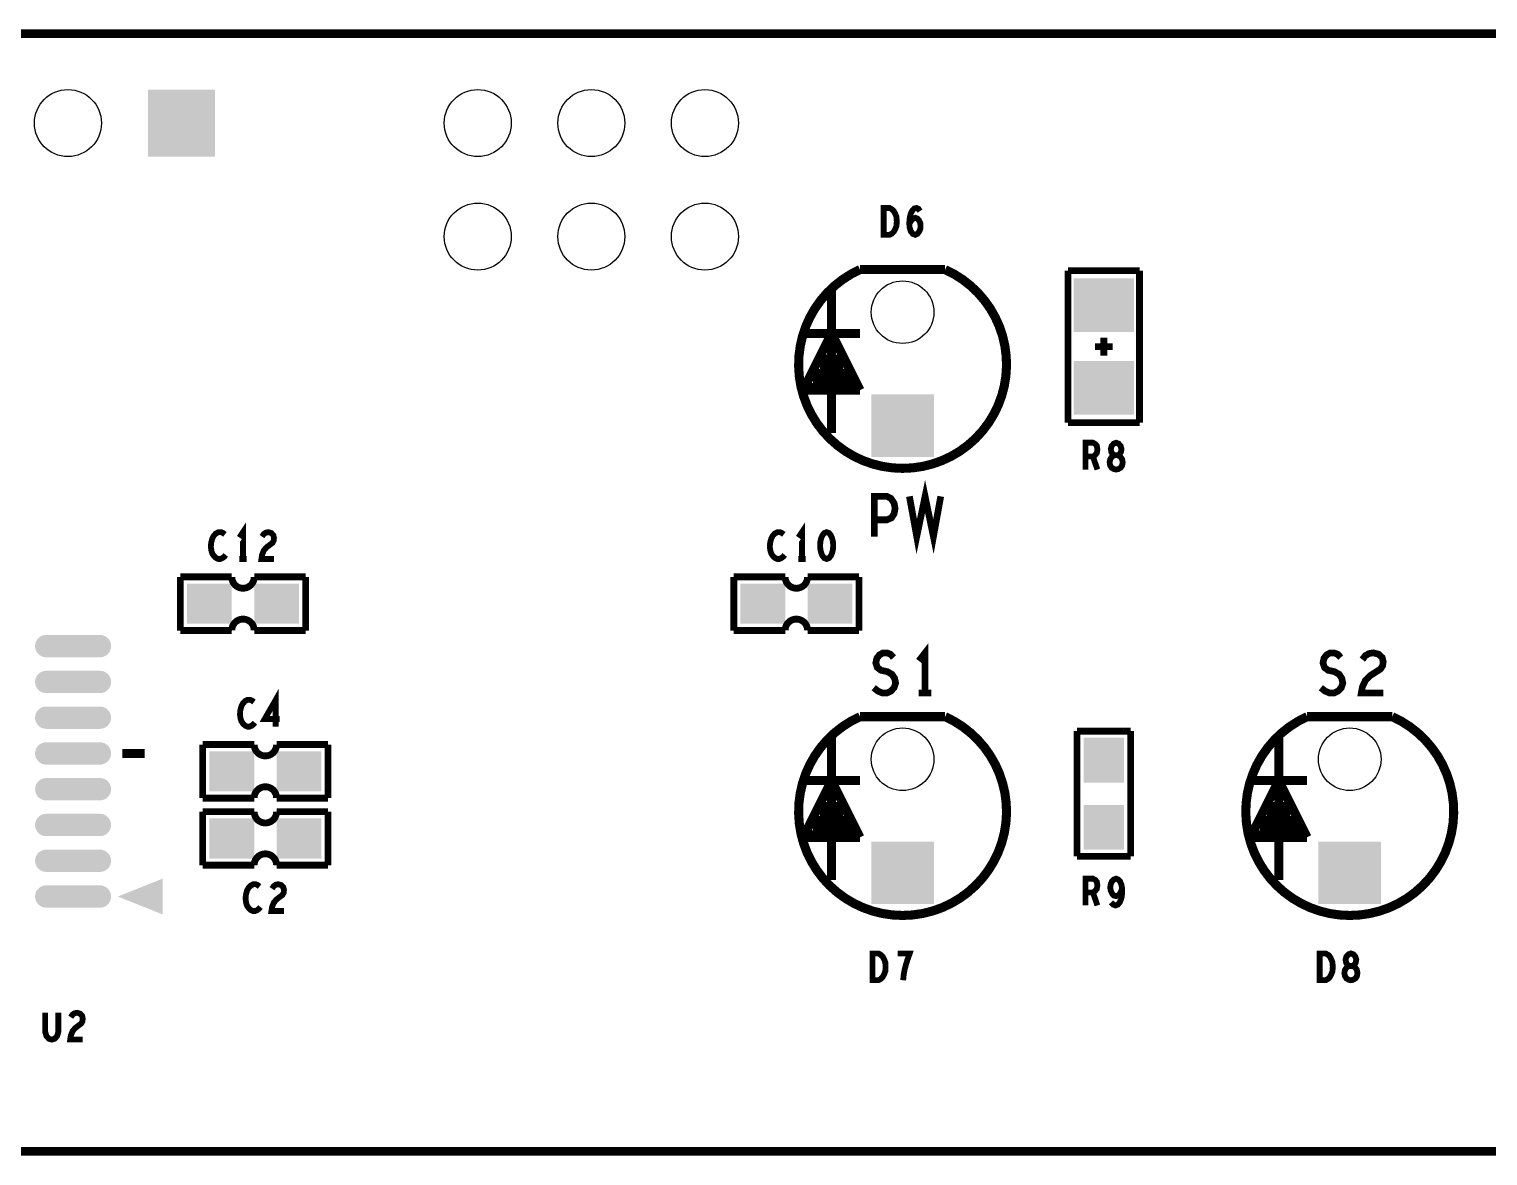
# Model space of a CAD drawing. Extents: x 0 to 150, y 0 to 25.
# Drawn here: x 45.47 to 78.09, y -0.1 to 25.1 of the extents above; entities that cross this region are included whole.
import ezdxf

# ---------------------------------------------------------------- set-up
doc = ezdxf.new("R2010")
doc.units = 0
doc.layers.get('0').update_dxf_attribs({"linetype": 'CONTINUOUS'})
doc.layers.add('MASK_TOP_ART', color=10, linetype='CONTINUOUS')
doc.layers.add('SILK_TOP_ART', color=11, linetype='CONTINUOUS')

# ---------------------------------------------------------------- blocks, each defined once
blk = doc.blocks.new('SQUARE_29')
blk.add_solid([(0.7, 0.7), (0.7, -0.7), (-0.7, 0.7), (-0.7, -0.7)])
blk = doc.blocks.new('RECTANGLE_348')
blk.add_solid([(0.675, 0.6), (0.675, -0.6), (-0.675, 0.6), (-0.675, -0.6)])
blk = doc.blocks.new('RECTANGLE_342')
blk.add_solid([(0.45, 0.5), (0.45, -0.5), (-0.45, 0.5), (-0.45, -0.5)])
blk = doc.blocks.new('CUSTOM_350')
for points in [[(-0.85, 0), (-0.846202, 0.043412), (0.85, 0), (0.846202, 0.043412)], [(-0.846202, -0.043412), (-0.85, 0), (0.846202, -0.043412), (0.85, 0)], [(-0.846202, 0.043412), (-0.834922, 0.085506), (0.846202, 0.043412), (0.834924, 0.085506)], [(-0.834922, 0.085506), (-0.816506, 0.125), (0.834924, 0.085506), (0.816506, 0.125)], [(-0.816506, 0.125), (-0.79151, 0.160698), (0.816506, 0.125), (0.791512, 0.160698)], [(-0.79151, 0.160698), (-0.760696, 0.191512), (0.791512, 0.160698), (0.760698, 0.191512)], [(-0.760696, 0.191512), (-0.725, 0.216506), (0.760698, 0.191512), (0.725, 0.216506)], [(-0.725, 0.216506), (-0.685504, 0.234924), (0.725, 0.216506), (0.685506, 0.234924)], [(-0.685504, 0.234924), (-0.643412, 0.246202), (0.685506, 0.234924), (0.643412, 0.246202)], [(-0.643412, 0.246202), (-0.6, 0.25), (0.643412, 0.246202), (0.6, 0.25)], [(-0.834922, -0.085504), (-0.846202, -0.043412), (0.834924, -0.085504), (0.846202, -0.043412)], [(-0.816506, -0.125), (-0.834922, -0.085504), (0.816506, -0.125), (0.834924, -0.085504)], [(-0.79151, -0.160696), (-0.816506, -0.125), (0.791512, -0.160696), (0.816506, -0.125)], [(-0.760696, -0.19151), (-0.79151, -0.160696), (0.760698, -0.19151), (0.791512, -0.160696)], [(-0.725, -0.216506), (-0.760696, -0.19151), (0.725, -0.216506), (0.760698, -0.19151)], [(-0.685504, -0.234922), (-0.725, -0.216506), (0.685506, -0.234922), (0.725, -0.216506)], [(-0.643412, -0.246202), (-0.685504, -0.234922), (0.643412, -0.246202), (0.685506, -0.234922)], [(-0.6, -0.25), (-0.643412, -0.246202), (0.6, -0.25), (0.643412, -0.246202)]]:
    blk.add_solid(points)
blk = doc.blocks.new('RECTANGLE_343')
blk.add_solid([(0.5, 0.45), (0.5, -0.45), (-0.5, 0.45), (-0.5, -0.45)])
blk = doc.blocks.new('ROUND_336')
blk.add_circle((0, 0), 0.75)
blk = doc.blocks.new('SQUARE_337')
blk.add_solid([(0.75, 0.75), (0.75, -0.75), (-0.75, 0.75), (-0.75, -0.75)])
blk = doc.blocks.new('ROUND_14')
blk.add_circle((0, 0), 0.7)
blk = doc.blocks.new('ROUND_341')
blk.add_circle((0, 0), 0.749)

msp = doc.modelspace()

# ---------------------------------------------------------------- linework, layer by layer
at = {"layer": 'MASK_TOP_ART', "const_width": 0.2}
msp.add_lwpolyline([(0, 2.75), (0, 1), (1, 0), (149, 0), (150, 1), (150, 24), (149, 25), (1, 25), (0, 24), (0, 2.75)], dxfattribs=at)
at = {"layer": 'SILK_TOP_ART'}
for points, const_width in [([(0, 2.75), (0, 1), (1, 0), (149, 0), (150, 1), (150, 24), (149, 25), (1, 25), (0, 24), (0, 2.75)], 0.2), ([(64.5771, 20.5), (64.5771, 21.1), (64.7105, 21.1), (64.7638, 21.07), (64.8038, 21.03), (64.8371, 20.97), (64.8638, 20.9), (64.8705, 20.8), (64.8638, 20.7), (64.8371, 20.63), (64.8038, 20.57), (64.7638, 20.53), (64.7105, 20.5), (64.5771, 20.5)], 0.13), ([(65.1495, 20.75), (65.1962, 20.82), (65.2362, 20.86), (65.2895, 20.88), (65.3362, 20.86), (65.3695, 20.82), (65.3962, 20.76), (65.4029, 20.69), (65.3962, 20.63), (65.3695, 20.57), (65.3295, 20.52), (65.2829, 20.5), (65.2295, 20.52), (65.1829, 20.58), (65.1562, 20.67), (65.1495, 20.77), (65.1629, 20.9), (65.1829, 20.97), (65.2162, 21.04), (65.2629, 21.09), (65.3095, 21.1), (65.3562, 21.08), (65.3895, 21.03)], 0.13), ([(64.0475, 19.7225), (65.9525, 19.7225)], 0.2032), ([(68.7, 19.7), (68.7, 16.3)], 0.1524), ([(70.3, 19.7), (68.7, 19.7)], 0.1524), ([(70.3, 16.3), (70.3, 19.7)], 0.1524), ([(63.4125, 19.2462), (63.4125, 18.2938)], 0.2032), ([(63.4125, 18.2938), (62.7775, 17.0238)], 0.2032), ([(62.7775, 18.2938), (64.0475, 18.2938)], 0.2032), ([(64.0475, 17.0238), (63.4125, 18.2938)], 0.2032), ([(63.4125, 18.2938), (63.4125, 16.0712)], 0.2032), ([(69.5, 17.8), (69.5, 18.2)], 0.1524), ([(69.3, 18), (69.7, 18)], 0.1524), ([(63.2538, 17.0238), (63.2538, 17.8175)], 0.2032), ([(63.5712, 17.0238), (63.5712, 17.8175)], 0.2032), ([(63.095, 17.0238), (63.095, 17.5)], 0.2032), ([(63.73, 17.0238), (63.73, 17.5)], 0.2032), ([(63.8888, 17.0238), (63.8888, 17.3412)], 0.2032), ([(62.7775, 17.0238), (64.0475, 17.0238)], 0.2032), ([(62.9362, 17.0238), (62.9362, 17.1825)], 0.2032), ([(68.7, 16.3), (70.3, 16.3)], 0.1524), ([(69.0905, 15.25), (69.0905, 15.85), (69.2571, 15.85), (69.3105, 15.82), (69.3438, 15.78), (69.3571, 15.7), (69.3438, 15.62), (69.3038, 15.57), (69.2571, 15.54), (69.0905, 15.54)], 0.13), ([(69.7762, 15.25), (69.8229, 15.26), (69.8762, 15.29), (69.9095, 15.34), (69.9229, 15.41), (69.9095, 15.48), (69.8695, 15.54), (69.8095, 15.57), (69.7429, 15.57), (69.7029, 15.59), (69.6695, 15.64), (69.6562, 15.71), (69.6762, 15.78), (69.7229, 15.83), (69.7762, 15.85), (69.8295, 15.83), (69.8762, 15.78), (69.8962, 15.71), (69.8829, 15.64), (69.8495, 15.59), (69.8095, 15.57), (69.7429, 15.57), (69.6829, 15.54), (69.6429, 15.48), (69.6295, 15.41), (69.6429, 15.34), (69.6762, 15.29), (69.7295, 15.26), (69.7762, 15.25)], 0.13), ([(69.2571, 15.54), (69.3571, 15.25)], 0.13), ([(65.1532, 14.65), (65.3165, 13.75), (65.5032, 14.65), (65.6899, 13.75), (65.8532, 14.65)], 0.15), ([(64.3667, 13.75), (64.3667, 14.65), (64.6467, 14.65), (64.74, 14.605), (64.81, 14.5), (64.8333, 14.38), (64.81, 14.26), (64.7517, 14.17), (64.6467, 14.125), (64.3667, 14.125)], 0.15), ([(50.25, 13.25), (50.25, 13.85), (50.17, 13.73)], 0.13), ([(62.75, 13.25), (62.75, 13.85), (62.67, 13.73)], 0.13), ([(49.8443, 13.8), (49.8043, 13.83), (49.7576, 13.85), (49.7043, 13.85), (49.6443, 13.82), (49.5976, 13.77), (49.5643, 13.71), (49.5376, 13.61), (49.5309, 13.52), (49.5443, 13.43), (49.5643, 13.37), (49.6043, 13.31), (49.6509, 13.27), (49.6976, 13.25), (49.7443, 13.25), (49.7909, 13.27), (49.8309, 13.3), (49.8643, 13.34)], 0.13), ([(50.6757, 13.75), (50.7157, 13.81), (50.7624, 13.84), (50.8157, 13.85), (50.8824, 13.83), (50.9291, 13.78), (50.9424, 13.72), (50.9357, 13.66), (50.9091, 13.61), (50.7757, 13.51), (50.7157, 13.44), (50.6757, 13.34), (50.6624, 13.25), (50.9424, 13.25)], 0.13), ([(62.3443, 13.8), (62.3043, 13.83), (62.2576, 13.85), (62.2043, 13.85), (62.1443, 13.82), (62.0976, 13.77), (62.0643, 13.71), (62.0376, 13.61), (62.0309, 13.52), (62.0443, 13.43), (62.0643, 13.37), (62.1043, 13.31), (62.1509, 13.27), (62.1976, 13.25), (62.2443, 13.25), (62.2909, 13.27), (62.3309, 13.3), (62.3643, 13.34)], 0.13), ([(63.3024, 13.85), (63.2491, 13.83), (63.2091, 13.78), (63.1824, 13.72), (63.1624, 13.64), (63.1557, 13.55), (63.1624, 13.46), (63.1824, 13.38), (63.2091, 13.32), (63.2491, 13.27), (63.3024, 13.25), (63.3557, 13.27), (63.3957, 13.32), (63.4224, 13.38), (63.4424, 13.46), (63.4491, 13.55), (63.4424, 13.64), (63.4224, 13.72), (63.3957, 13.78), (63.3557, 13.83), (63.3024, 13.85)], 0.13), ([(50.17, 13.25), (50.33, 13.25)], 0.13), ([(62.67, 13.25), (62.83, 13.25)], 0.13), ([(48.85, 12.85), (48.85, 11.65)], 0.1524), ([(50, 12.85), (48.85, 12.85)], 0.1524), ([(51.65, 12.85), (50.5, 12.85)], 0.1524), ([(51.65, 12.85), (51.65, 11.65)], 0.1524), ([(61.225, 11.65), (61.225, 12.85)], 0.1524), ([(61.225, 12.85), (62.375, 12.85)], 0.1524), ([(62.875, 12.85), (64.025, 12.85)], 0.1524), ([(64.025, 11.65), (64.025, 12.85)], 0.1524), ([(50, 11.65), (48.85, 11.65)], 0.1524), ([(51.65, 11.65), (50.5, 11.65)], 0.1524), ([(61.225, 11.65), (62.375, 11.65)], 0.1524), ([(62.875, 11.65), (64.025, 11.65)], 0.1524), ([(64.355, 10.37), (64.4483, 10.295), (64.5533, 10.25), (64.6467, 10.25), (64.74, 10.295), (64.81, 10.37), (64.845, 10.475), (64.8217, 10.58), (64.7633, 10.67), (64.6583, 10.73), (64.5183, 10.76), (64.4367, 10.82), (64.4017, 10.925), (64.425, 11.03), (64.4833, 11.105), (64.565, 11.15), (64.6467, 11.15), (64.7283, 11.12), (64.7983, 11.045)], 0.15), ([(65.5032, 10.25), (65.5032, 11.15), (65.3632, 10.97)], 0.15), ([(74.355, 10.37), (74.4483, 10.295), (74.5533, 10.25), (74.6467, 10.25), (74.74, 10.295), (74.81, 10.37), (74.845, 10.475), (74.8217, 10.58), (74.7633, 10.67), (74.6583, 10.73), (74.5183, 10.76), (74.4367, 10.82), (74.4017, 10.925), (74.425, 11.03), (74.4833, 11.105), (74.565, 11.15), (74.6467, 11.15), (74.7283, 11.12), (74.7983, 11.045)], 0.15), ([(75.2815, 11), (75.3515, 11.09), (75.4332, 11.135), (75.5265, 11.15), (75.6432, 11.12), (75.7249, 11.045), (75.7482, 10.955), (75.7365, 10.865), (75.6899, 10.79), (75.4565, 10.64), (75.3515, 10.535), (75.2815, 10.385), (75.2582, 10.25), (75.7482, 10.25)], 0.15), ([(50.4955, 10.05), (50.4555, 10.08), (50.4088, 10.1), (50.3555, 10.1), (50.2955, 10.07), (50.2488, 10.02), (50.2155, 9.96), (50.1888, 9.86), (50.1821, 9.77), (50.1955, 9.68), (50.2155, 9.62), (50.2555, 9.56), (50.3021, 9.52), (50.3488, 9.5), (50.3955, 9.5), (50.4421, 9.52), (50.4821, 9.55), (50.5155, 9.59)], 0.13), ([(50.9812, 9.5), (50.9812, 10.1), (50.7345, 9.67), (51.0679, 9.67)], 0.13), ([(65.3632, 10.25), (65.6432, 10.25)], 0.15), ([(64.0475, 9.7225), (65.9525, 9.7225)], 0.2032), ([(74.0475, 9.7225), (75.9525, 9.7225)], 0.2032), ([(68.9, 9.4), (70.1, 9.4)], 0.1524), ([(68.9, 6.6), (68.9, 9.4)], 0.1524), ([(70.1, 9.4), (70.1, 6.6)], 0.1524), ([(49.35, 9.1), (50.5, 9.1)], 0.1524), ([(49.35, 7.9), (49.35, 9.1)], 0.1524), ([(51, 9.1), (52.15, 9.1)], 0.1524), ([(52.15, 7.9), (52.15, 9.1)], 0.1524), ([(63.4125, 9.2462), (63.4125, 8.2938)], 0.2032), ([(73.4125, 9.2462), (73.4125, 8.2938)], 0.2032), ([(47.55, 8.9), (48.05, 8.9)], 0.2032), ([(62.7775, 8.2938), (64.0475, 8.2938)], 0.2032), ([(63.4125, 8.2938), (62.7775, 7.0238)], 0.2032), ([(63.4125, 8.2938), (63.4125, 6.0712)], 0.2032), ([(64.0475, 7.0238), (63.4125, 8.2938)], 0.2032), ([(72.7775, 8.2938), (74.0475, 8.2938)], 0.2032), ([(73.4125, 8.2938), (72.7775, 7.0238)], 0.2032), ([(73.4125, 8.2938), (73.4125, 6.0712)], 0.2032), ([(74.0475, 7.0238), (73.4125, 8.2938)], 0.2032), ([(49.35, 7.9), (50.5, 7.9)], 0.1524), ([(51, 7.9), (52.15, 7.9)], 0.1524), ([(63.2538, 7.0238), (63.2538, 7.8175)], 0.2032), ([(63.5712, 7.0238), (63.5712, 7.8175)], 0.2032), ([(73.2538, 7.0238), (73.2538, 7.8175)], 0.2032), ([(73.5712, 7.0238), (73.5712, 7.8175)], 0.2032), ([(49.35, 6.4), (49.35, 7.6)], 0.1524), ([(49.35, 7.6), (50.5, 7.6)], 0.1524), ([(51, 7.6), (52.15, 7.6)], 0.1524), ([(52.15, 6.4), (52.15, 7.6)], 0.1524), ([(63.095, 7.0238), (63.095, 7.5)], 0.2032), ([(63.73, 7.0238), (63.73, 7.5)], 0.2032), ([(73.095, 7.0238), (73.095, 7.5)], 0.2032), ([(73.73, 7.0238), (73.73, 7.5)], 0.2032), ([(62.9362, 7.0238), (62.9362, 7.1825)], 0.2032), ([(63.8888, 7.0238), (63.8888, 7.3412)], 0.2032), ([(72.9362, 7.0238), (72.9362, 7.1825)], 0.2032), ([(73.8888, 7.0238), (73.8888, 7.3412)], 0.2032), ([(62.7775, 7.0238), (64.0475, 7.0238)], 0.2032), ([(72.7775, 7.0238), (74.0475, 7.0238)], 0.2032), ([(70.1, 6.6), (68.9, 6.6)], 0.1524), ([(49.35, 6.4), (50.5, 6.4)], 0.1524), ([(51, 6.4), (52.15, 6.4)], 0.1524), ([(50.6205, 5.925), (50.5805, 5.955), (50.5338, 5.975), (50.4805, 5.975), (50.4205, 5.945), (50.3738, 5.895), (50.3405, 5.835), (50.3138, 5.735), (50.3071, 5.645), (50.3205, 5.555), (50.3405, 5.495), (50.3805, 5.435), (50.4271, 5.395), (50.4738, 5.375), (50.5205, 5.375), (50.5671, 5.395), (50.6071, 5.425), (50.6405, 5.465)], 0.13), ([(50.8995, 5.875), (50.9395, 5.935), (50.9862, 5.965), (51.0395, 5.975), (51.1062, 5.955), (51.1529, 5.905), (51.1662, 5.845), (51.1595, 5.785), (51.1329, 5.735), (50.9995, 5.635), (50.9395, 5.565), (50.8995, 5.465), (50.8862, 5.375), (51.1662, 5.375)], 0.13), ([(69.0905, 5.5), (69.0905, 6.1), (69.2571, 6.1), (69.3105, 6.07), (69.3438, 6.03), (69.3571, 5.95), (69.3438, 5.87), (69.3038, 5.82), (69.2571, 5.79), (69.0905, 5.79)], 0.13), ([(69.6629, 5.57), (69.7095, 5.52), (69.7629, 5.5), (69.8162, 5.52), (69.8629, 5.58), (69.8962, 5.67), (69.9095, 5.76), (69.9095, 5.87), (69.8962, 5.96), (69.8629, 6.04), (69.8229, 6.08), (69.7762, 6.1), (69.7229, 6.08), (69.6829, 6.04), (69.6562, 5.98), (69.6429, 5.9), (69.6562, 5.83), (69.6895, 5.76), (69.7295, 5.72), (69.7762, 5.71), (69.8295, 5.73), (69.8695, 5.78), (69.9095, 5.87)], 0.13), ([(69.2571, 5.79), (69.3571, 5.5)], 0.13), ([(64.3271, 3.8274), (64.3271, 4.4274), (64.4605, 4.4274), (64.5138, 4.3974), (64.5538, 4.3574), (64.5871, 4.2974), (64.6138, 4.2274), (64.6205, 4.1274), (64.6138, 4.0274), (64.5871, 3.9574), (64.5538, 3.8974), (64.5138, 3.8574), (64.4605, 3.8274), (64.3271, 3.8274)], 0.13), ([(65.0129, 3.8274), (65.0262, 3.9574), (65.0462, 4.0674), (65.0729, 4.1674), (65.1062, 4.2774), (65.1595, 4.4274), (64.8929, 4.4274)], 0.13), ([(74.3271, 3.8274), (74.3271, 4.4274), (74.4605, 4.4274), (74.5138, 4.3974), (74.5538, 4.3574), (74.5871, 4.2974), (74.6138, 4.2274), (74.6205, 4.1274), (74.6138, 4.0274), (74.5871, 3.9574), (74.5538, 3.8974), (74.5138, 3.8574), (74.4605, 3.8274), (74.3271, 3.8274)], 0.13), ([(75.0262, 3.8274), (75.0729, 3.8374), (75.1262, 3.8674), (75.1595, 3.9174), (75.1729, 3.9874), (75.1595, 4.0574), (75.1195, 4.1174), (75.0595, 4.1474), (74.9929, 4.1474), (74.9529, 4.1674), (74.9195, 4.2174), (74.9062, 4.2874), (74.9262, 4.3574), (74.9729, 4.4074), (75.0262, 4.4274), (75.0795, 4.4074), (75.1262, 4.3574), (75.1462, 4.2874), (75.1329, 4.2174), (75.0995, 4.1674), (75.0595, 4.1474), (74.9929, 4.1474), (74.9329, 4.1174), (74.8929, 4.0574), (74.8795, 3.9874), (74.8929, 3.9174), (74.9262, 3.8674), (74.9795, 3.8374), (75.0262, 3.8274)], 0.13), ([(45.8271, 3.1), (45.8271, 2.67), (45.8538, 2.58), (45.9071, 2.52), (45.9738, 2.5), (46.0405, 2.52), (46.0938, 2.58), (46.1205, 2.67), (46.1205, 3.1)], 0.13), ([(46.3995, 3), (46.4395, 3.06), (46.4862, 3.09), (46.5395, 3.1), (46.6062, 3.08), (46.6529, 3.03), (46.6662, 2.97), (46.6595, 2.91), (46.6329, 2.86), (46.4995, 2.76), (46.4395, 2.69), (46.3995, 2.59), (46.3862, 2.5), (46.6662, 2.5)], 0.13)]:
    msp.add_lwpolyline(points, dxfattribs=dict(at, const_width=const_width))
for points, const_width in [([(64.0475, 19.7225, 4.6675773), (65.9525, 19.7225)], 0.2032), ([(50, 12.85, 1.0202), (50.5, 12.85)], 0.1524), ([(62.375, 12.85, 1.0202), (62.875, 12.85)], 0.1524), ([(50.5, 11.65, 1.0202), (50, 11.65)], 0.1524), ([(62.875, 11.65, 1.0202), (62.375, 11.65)], 0.1524), ([(64.0475, 9.7225, 4.6675773), (65.9525, 9.7225)], 0.2032), ([(74.0475, 9.7225, 4.6675773), (75.9525, 9.7225)], 0.2032), ([(50.5, 9.1, 1.0202), (51, 9.1)], 0.1524), ([(51, 7.9, 1.0202), (50.5, 7.9)], 0.1524), ([(50.5, 7.6, 1.0202), (51, 7.6)], 0.1524), ([(51, 6.4, 1.0202), (50.5, 6.4)], 0.1524)]:
    msp.add_lwpolyline(points, format="xyb", dxfattribs=dict(at, const_width=const_width))
for points in [[(47.45, 5.7), (48.45, 6.1), (48.45, 5.7), (48.45, 6.1)], [(48.45, 5.3), (47.45, 5.7), (48.45, 5.3), (48.45, 5.7)]]:
    msp.add_solid(points, dxfattribs=at)

# ---------------------------------------------------------------- block references
at = {"layer": 'MASK_TOP_ART'}
for name, p in [('ROUND_336', (46.335, 23)), ('SQUARE_337', (48.875, 23)), ('ROUND_341', (55.5, 23)), ('ROUND_341', (58.04, 23)), ('ROUND_341', (60.58, 23)), ('ROUND_341', (55.5, 20.46)), ('ROUND_341', (58.04, 20.46)), ('ROUND_341', (60.58, 20.46)), ('ROUND_14', (65, 18.77)), ('RECTANGLE_348', (69.5, 18.925)), ('RECTANGLE_348', (69.5, 17.075)), ('SQUARE_29', (65, 16.23)), ('RECTANGLE_343', (49.5, 12.25)), ('RECTANGLE_343', (51, 12.25)), ('RECTANGLE_343', (61.875, 12.25)), ('RECTANGLE_343', (63.375, 12.25)), ('CUSTOM_350', (46.45, 11.3)), ('CUSTOM_350', (46.45, 10.5)), ('CUSTOM_350', (46.45, 9.7)), ('ROUND_14', (65, 8.77)), ('ROUND_14', (75, 8.77)), ('CUSTOM_350', (46.45, 8.9)), ('RECTANGLE_342', (69.5, 8.75)), ('RECTANGLE_343', (50, 8.5)), ('RECTANGLE_343', (51.5, 8.5)), ('CUSTOM_350', (46.45, 8.1)), ('CUSTOM_350', (46.45, 7.3)), ('RECTANGLE_342', (69.5, 7.25)), ('RECTANGLE_343', (50, 7)), ('RECTANGLE_343', (51.5, 7)), ('SQUARE_29', (65, 6.23)), ('SQUARE_29', (75, 6.23)), ('CUSTOM_350', (46.45, 6.5)), ('CUSTOM_350', (46.45, 5.7))]:
    msp.add_blockref(name, p, dxfattribs=at)

doc.saveas('drawing.dxf')
